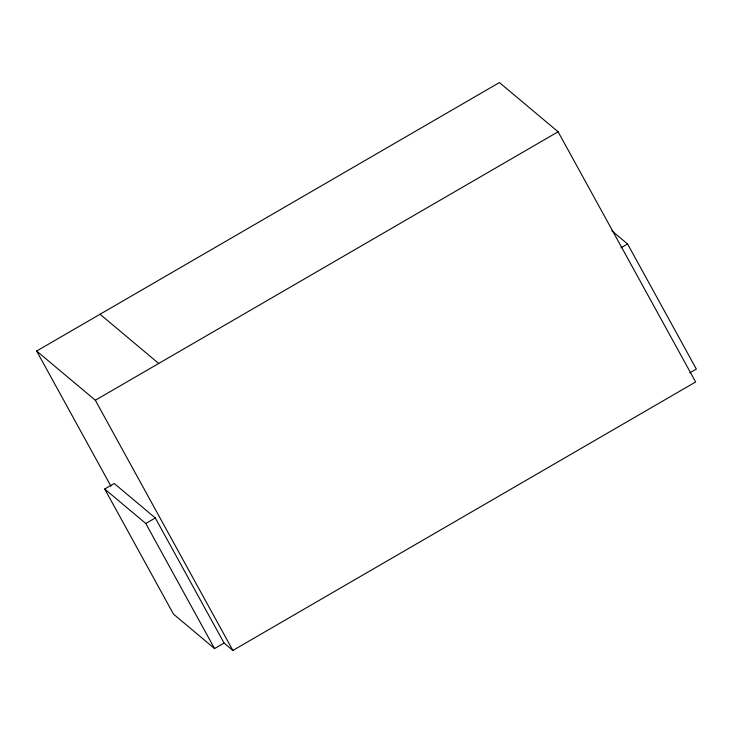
<?xml version="1.0" encoding="UTF-8"?>
<svg xmlns="http://www.w3.org/2000/svg" width="733" height="733" viewBox="0 0 733 733"><rect width="100%" height="100%" fill="white"/><g stroke="black" fill="none" stroke-linecap="round" stroke-linejoin="round"><path stroke-width="1.1" d="M110.921 486.135L36.65 351.025L499.42 82.554L558.097 131.775L695.644 381.975L232.874 650.446L224.069 643.061L155.295 517.956L114.229 483.505L104.718 489.021L173.492 614.126L214.558 648.577L224.069 643.061M36.65 351.025L95.327 400.245L558.097 131.775M104.718 489.021L145.785 523.481L155.295 517.956M620.924 247.836L627.576 243.979L696.35 369.075L689.698 372.941M611.844 230.785L627.576 243.979M100.045 314.246L158.713 363.467M95.327 400.245L232.874 650.446M145.785 523.481L214.558 648.577"/></g></svg>
